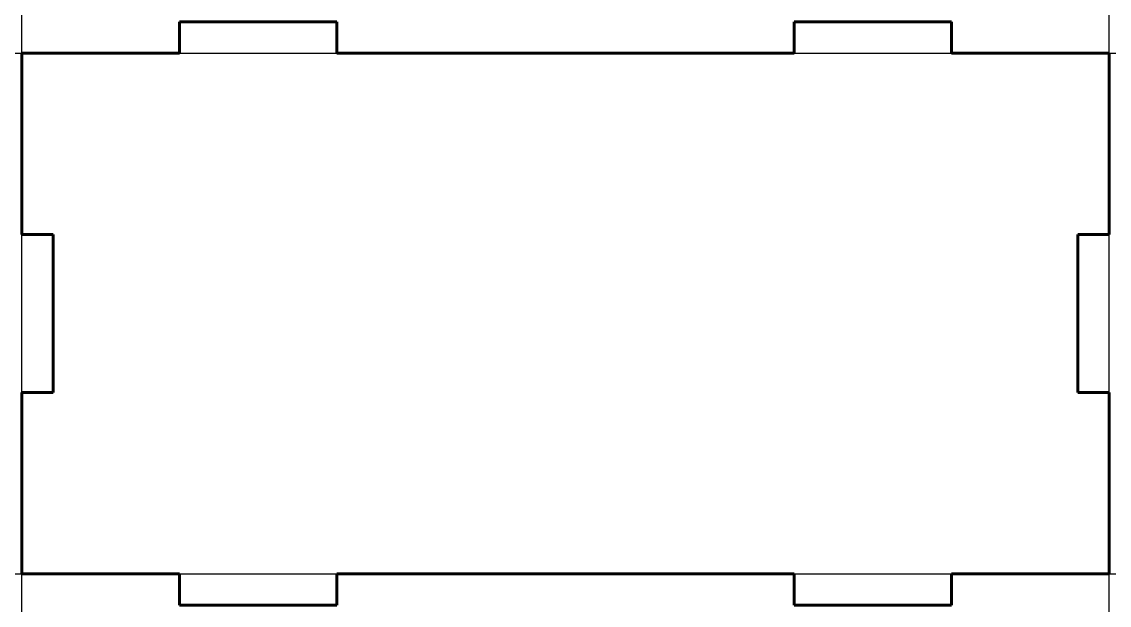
# Model space of a CAD drawing. Header units: millimetres. Extents: x 0 to 138, y -4 to 70.
import ezdxf

# ---------------------------------------------------------------- set-up
doc = ezdxf.new("R2010")
doc.units = ezdxf.units.MM
doc.linetypes.add('K5LT_BASIC', pattern=[0])

msp = doc.modelspace()

# ---------------------------------------------------------------- linework, layer by layer
at = {"color": 5, "linetype": 'K5LT_BASIC', "lineweight": 60, "true_color": 0x0000ff}
for p, q in [((20, 66), (20, 70)), ((20, 70), (40, 70)), ((40, 70), (40, 66)), ((98, 66), (98, 70)), ((98, 70), (118, 70)), ((118, 70), (118, 66)), ((0, 66), (20, 66)), ((0, 66), (0, 43)), ((40, 66), (98, 66)), ((118, 66), (138, 66)), ((138, 66), (138, 43)), ((0, 43), (4, 43)), ((4, 43), (4, 23)), ((138, 43), (134, 43)), ((134, 43), (134, 23)), ((4, 23), (0, 23)), ((0, 23), (0, 0)), ((138, 23), (134, 23)), ((138, 23), (138, 0)), ((20, 0), (0, 0)), ((20, 0), (20, -4)), ((40, -4), (40, 0)), ((98, 0), (40, 0)), ((98, 0), (98, -4)), ((138, 0), (118, 0)), ((118, 0), (118, -4)), ((20, -4), (40, -4)), ((98, -4), (118, -4))]:
    msp.add_line(p, q, dxfattribs=at)
at = {"color": 9, "true_color": 0xdca5c1}
for p, direction in [((0, 0), (0, 1)), ((44.45, 66), (1, 0)), ((138, 37.4), (0, 1)), ((4.5, 0), (1, 0))]:
    msp.add_xline(p, direction, dxfattribs=at)

doc.saveas('drawing.dxf')
